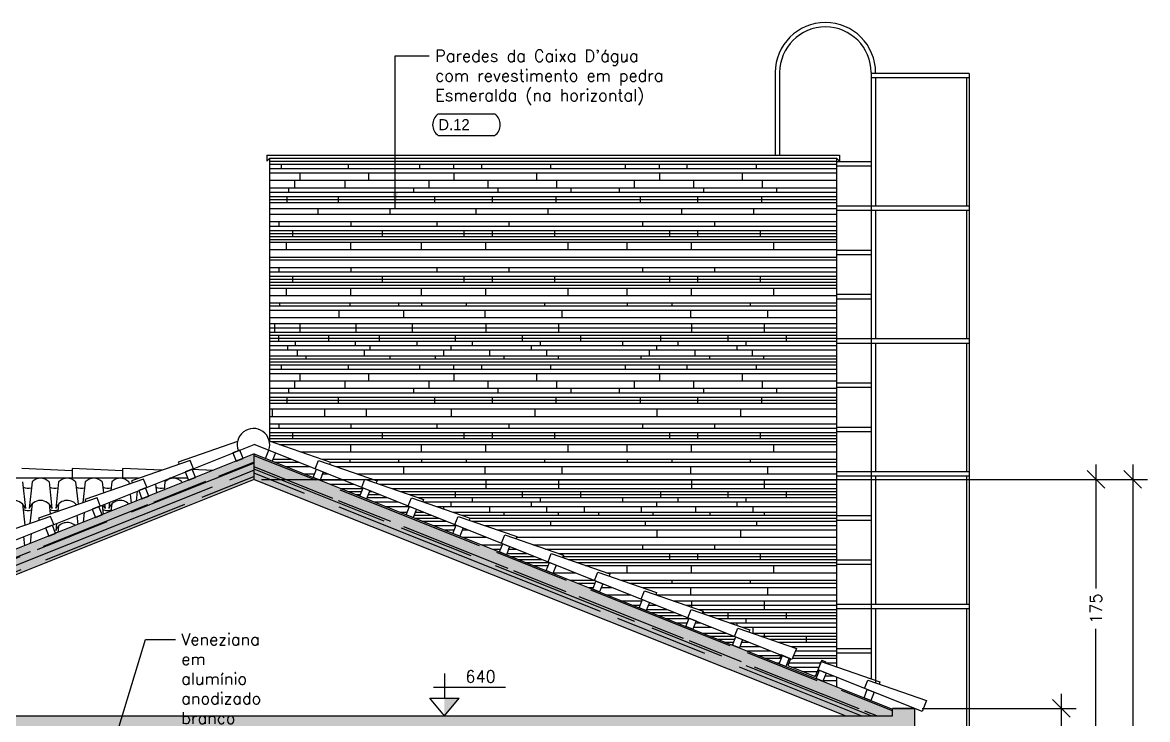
# Model space of a CAD drawing. Header units: millimetres. Extents: x -4228 to 27092, y -6721 to 984.
# Drawn here: x 6313 to 7075, y -5949 to -5477 of the extents above; entities that cross this region are included whole.
import ezdxf

# ---------------------------------------------------------------- set-up
doc = ezdxf.new("R2010")
doc.units = ezdxf.units.MM
doc.header["$LTSCALE"] = 50
doc.layers.get('0').update_dxf_attribs({"lineweight": 0})
for name, color, linetype in [('borda100', 3, 'Continuous'), ('cobertura', 2, 'Continuous'), ('cota', 1, 'Continuous'), ('estruturamatalica', 2, 'Continuous'), ('HACHURA', 2, 'Continuous'), ('hatch', 2, 'Continuous'), ('madeiramento', 2, 'Continuous'), ('PAREDES', 6, 'Continuous'), ('PAREDES3', 2, 'Continuous'), ('pedras', 2, 'Continuous'), ('PENA01', 3, 'Continuous'), ('PENA02', 2, 'Continuous'), ('PENA24', 24, 'Continuous'), ('PENA_01', 3, 'Continuous'), ('QLEADER', 7, 'Continuous'), ('telhas', 3, 'Continuous'), ('textocod_100', 7, 'Continuous')]:
    doc.layers.add(name, color=color, linetype=linetype)
doc.styles.add('CODIGO', font='bgothl.ttf')
doc.styles.add('COTA', font='simplex.shx')
doc.styles.add('ROMANS', font='romans.shx')
doc.dimstyles.new('1_50', dxfattribs={"dimscale": 0, "dimtxt": 8, "dimasz": 12, "dimexe": 10, "dimexo": 5, "dimgap": 4, "dimtad": 0, "dimdec": 0, "dimzin": 1, "dimdsep": 46, "dimtxsty": 'ROMANS', "dimblk": 'OBLIQUE', "dimcen": 10, "dimdle": 10, "dimclrd": 1, "dimclre": 1, "dimclrt": 7, "dimaunit": 1, "dimadec": 0, "dimazin": 0, "dimtm": 1e-09, "dimtfac": 1, "dimtdec": 0, "dimtmove": 2, "dimatfit": 3, "dimldrblk": 'OBLIQUE', "dimfxl": 1, "dimtolj": 1, "dimtzin": 0, "dimarcsym": 0})
doc.dimstyles.new('LEADER_50', dxfattribs={"dimscale": 0, "dimtxt": 8, "dimasz": 10, "dimexe": 10, "dimexo": 5, "dimgap": 4, "dimtad": 0, "dimdec": 0, "dimzin": 1, "dimdsep": 46, "dimtxsty": 'ROMANS', "dimcen": 10, "dimdle": 10, "dimclrd": 9, "dimclre": 9, "dimclrt": 7, "dimaunit": 1, "dimadec": 0, "dimazin": 0, "dimtm": 1e-09, "dimtfac": 1, "dimtdec": 0, "dimtmove": 2, "dimatfit": 3, "dimfxl": 1, "dimtolj": 1, "dimtzin": 0, "dimarcsym": 0})

# ---------------------------------------------------------------- blocks, each defined once
blk = doc.blocks.new('_OBLIQUE')
at = {"color": 0, "linetype": 'ByBlock'}
blk.add_line((-0.5, -0.5), (0.5, 0.5), dxfattribs=at)
blk = doc.blocks.new('*D24')
at = {"layer": 'cota', "color": 1, "linetype": 'Continuous', "lineweight": -2}
for p, q in [((7040.2, -5776.66), (7040.2, -5860.59)), ((6474.94, -5786.66), (7050.2, -5786.66)), ((7040.2, -5971.96), (7040.2, -5888.02)), ((6922.4, -5961.96), (7050.2, -5961.96))]:
    blk.add_line(p, q, dxfattribs=at)
at = {"layer": 'Defpoints', "color": 0, "linetype": 'Continuous', "lineweight": 30}
for p in [(6469.94, -5786.66), (7040.2, -5786.66), (6917.4, -5961.96)]:
    blk.add_point(p, dxfattribs=at)
at = {"layer": 'cota', "color": 1, "linetype": 'Continuous', "lineweight": -2, "xscale": 12, "yscale": 12, "zscale": 12}
for p, rotation in [((7040.2, -5786.66), 90), ((7040.2, -5961.96), 270)]:
    blk.add_blockref('_OBLIQUE', p, dxfattribs=dict(at, rotation=rotation))
at = {"layer": 'cota', "color": 7, "linetype": 'Continuous', "lineweight": 30, "insert": (7040.2, -5874.31), "char_height": 8, "attachment_point": 5, "rotation": 90, "style": 'ROMANS'}
blk.add_mtext('\\A1;175', dxfattribs=at)
blk = doc.blocks.new('*D25')
at = {"layer": 'cota', "color": 1, "linetype": 'Continuous', "lineweight": -2}
for p, q in [((7016.74, -5931.96), (7016.74, -5971.96)), ((6922.44, -5941.96), (7026.74, -5941.96)), ((7005.28, -5961.96), (7026.74, -5961.96))]:
    blk.add_line(p, q, dxfattribs=at)
at = {"layer": 'Defpoints', "color": 0, "linetype": 'Continuous', "lineweight": 30}
for p in [(6917.44, -5941.96), (7000.28, -5961.96), (7016.74, -5961.96)]:
    blk.add_point(p, dxfattribs=at)
at = {"layer": 'cota', "color": 1, "linetype": 'Continuous', "lineweight": -2, "xscale": 12, "yscale": 12, "zscale": 12}
for p, rotation in [((7016.74, -5941.96), 90), ((7016.74, -5961.96), 270)]:
    blk.add_blockref('_OBLIQUE', p, dxfattribs=dict(at, rotation=rotation))
at = {"layer": 'cota', "color": 7, "linetype": 'Continuous', "lineweight": 30, "insert": (7007.9, -5970.92), "char_height": 8, "attachment_point": 5, "rotation": 90, "style": 'ROMANS'}
blk.add_mtext('\\A1;20', dxfattribs=at)
blk = doc.blocks.new('*D26')
at = {"layer": 'cota', "color": 1, "linetype": 'Continuous', "lineweight": -2}
for p, q in [((7065.12, -5776.66), (7065.12, -6172.52)), ((6557.83, -5786.66), (7075.12, -5786.66)), ((7065.12, -6596.96), (7065.12, -6201.09)), ((6963.4, -6586.96), (7075.12, -6586.96))]:
    blk.add_line(p, q, dxfattribs=at)
at = {"layer": 'Defpoints', "color": 0, "linetype": 'Continuous', "lineweight": 30}
for p in [(6552.83, -5786.66), (6958.4, -6586.96), (7065.12, -6586.96)]:
    blk.add_point(p, dxfattribs=at)
at = {"layer": 'cota', "color": 1, "linetype": 'Continuous', "lineweight": -2, "xscale": 12, "yscale": 12, "zscale": 12}
for p, rotation in [((7065.12, -5786.66), 90), ((7065.12, -6586.96), 270)]:
    blk.add_blockref('_OBLIQUE', p, dxfattribs=dict(at, rotation=rotation))
at = {"layer": 'cota', "color": 7, "linetype": 'Continuous', "lineweight": 30, "insert": (7065.12, -6186.81), "char_height": 8, "attachment_point": 5, "rotation": 90, "style": 'ROMANS'}
blk.add_mtext('\\A1;800', dxfattribs=at)

msp = doc.modelspace()

# ---------------------------------------------------------------- hatches: boundary and pattern name
at = {"layer": 'HACHURA', "linetype": 'Continuous', "lineweight": 30}
h = msp.add_hatch(dxfattribs=at)
h.set_pattern_fill('AR-CONC', color=256, scale=0.2, style=0)
h.set_pattern_definition([(50, (5738.18, -492.775), (36.43693, -3.18782), [3.81, -41.91]), (355, (5738.18, -492.775), (-7.04857, 38.21133), [3.048, -33.528]), (100.451, (5741.217, -493.04), (29.3885, 35.02334), [3.238, -35.618]), (46.1842, (5738.18, -482.615), (54.2158, -8.40847), [5.715, -62.865]), (96.6356, (5742.7, -483.316), (47.48085, 49.4851), [4.857, -53.427]), (351.184, (5738.18, -482.615), (47.4809, 49.485), [4.572, -50.292]), (21, (5743.26, -485.155), (30.32298, -20.4531), [3.81, -41.91]), (326, (5743.26, -485.155), (12.3604, 36.8376), [3.048, -33.528]), (71.4514, (5745.787, -486.86), (42.6833, 16.38457), [3.238, -35.618]), (37.5, (5738.18, -492.775), (0.61772, 16.911008), [0, -33.1216, 0, -34.036, 0, -33.655]), (7.5, (5738.18, -492.775), (13.36393, 20.036115), [0, -19.4056, 0, -32.3596, 0, -12.827]), (327.5, (5726.852, -492.775), (27.11812, -1.14575), [0, -12.7, 0, -39.624, 0, -52.578]), (317.5, (5721.772, -492.775), (29.62584, 5.0853), [0, -16.51, 0, -26.3144, 0, -37.338])])
h.paths.add_polyline_path([(6917.44, -5961.96), (6917.44, -5941.96), (6902.44, -5941.96), (6902.44, -5946.96), (6297.44, -5946.96), (6177.44, -5946.96), (6177.44, -5911.96), (6162.44, -5911.96), (6162.44, -5946.96), (6037.44, -5946.96), (6037.44, -5941.96), (6022.44, -5941.96), (6022.44, -5961.96), (6512.44, -5961.96), (6512.44, -5991.96), (6527.44, -5991.96), (6527.44, -5961.96), (6842.44, -5961.96), (6842.44, -5991.96), (6857.44, -5991.96), (6857.44, -5961.96)])
at = {"layer": 'hatch', "linetype": 'Continuous', "lineweight": 30}
h = msp.add_hatch(dxfattribs=at)
h.set_pattern_fill('AR-SAND', color=256, scale=0.3, style=0)
h.set_pattern_definition([(37.5, (2415.487, -6269.661), (-0.48001, 14.682397), [0, -11.5824, 0, -12.954, 0, -12.3825]), (7.5, (2415.487, -6269.661), (13.4857, 21.50475), [0, -6.2484, 0, -10.4394, 0, -4.0005]), (327.5, (2406.115, -6269.661), (23.72977, 0.043116), [0, -3.81, 0, -13.716, 0, -17.907]), (317.5, (2406.115, -6269.661), (22.90669, 6.68788), [0, -1.905, 0, -8.9916, 0, -10.287])])
h.paths.add_polyline_path([(6469.94, -5769.42), (6469.94, -5786.66), (6870.71, -5946.96), (6902.44, -5946.96), (6902.44, -5942.42)])
h.paths.add_polyline_path([(6469.94, -5786.66), (6469.94, -5769.42), (6037.44, -5942.42), (6037.44, -5946.96), (6069.18, -5946.96)])
h = msp.add_hatch(dxfattribs=at)
h.set_pattern_fill('AR-RROOF', color=3, scale=0.5, style=0)
h.set_pattern_definition([(201.8014, (2309.487, -4339.716), (-21.224977, -22.16831), [190.5, -25.4, 63.5, -12.7]), (201.8014, (2296.163, -4351.885), (18.064814, -10.96624), [38.1, -4.191, 76.2, -9.525]), (201.8014, (2307.601, -4352.0975), (-58.156437, -32.427048), [101.6, -17.78, 50.8, -12.7])])
h.paths.add_polyline_path([(6469.94, -5786.66), (6469.94, -5769.42), (6037.44, -5942.42), (6037.44, -5946.96), (6069.18, -5946.96)])
h = msp.add_hatch(dxfattribs=at)
h.set_pattern_fill('AR-RROOF', color=3, scale=0.5, style=0)
h.set_pattern_definition([(158.1986, (8482.595, -5794.278), (-30.6583, -1.415), [190.5, -25.4, 63.5, -12.7]), (158.1986, (8464.554, -5793.9), (5.5185, -20.39956), [38.1, -4.191, 76.2, -9.525]), (158.1986, (8472.69, -5801.942), (-64.476764, 16.626232), [101.6, -17.78, 50.8, -12.7])])
h.paths.add_polyline_path([(6469.94, -5786.66), (6870.71, -5946.96), (6902.44, -5946.96), (6902.44, -5942.42), (6469.94, -5769.42)])

# ---------------------------------------------------------------- linework, layer by layer
at = {"layer": 'borda100', "color": 9, "linetype": 'Continuous', "lineweight": 30}
msp.add_lwpolyline([(6632.81, -5553.6, 0.525115), (6632.81, -5539), (6594.63, -5539, 0.525115), (6594.63, -5553.6)], format="xyb", close=True, dxfattribs=at)
at = {"layer": 'cobertura', "linetype": 'Continuous', "lineweight": 30}
msp.add_arc((6469.38, -5763.19), 11, 340.39218, 201.80141, dxfattribs=at)
at = {"layer": 'estruturamatalica', "color": 4, "linetype": 'Continuous', "lineweight": 30}
for p, q in [((6826.81, -5905.71), (6826.07, -5907.56)), ((6833.31, -5908.31), (6826.81, -5905.71)), ((6833.31, -5908.31), (6831.45, -5912.95)), ((6831.45, -5912.95), (6850.02, -5920.38)), ((6854.48, -5909.24), (6850.02, -5920.38)), ((6854.48, -5909.24), (6857.26, -5910.35))]:
    msp.add_line(p, q, dxfattribs=at)
at = {"layer": 'madeiramento', "linetype": 'Continuous', "lineweight": 30}
for p, q in [((6469.94, -5769.42), (6037.44, -5942.42)), ((6469.94, -5769.42), (6902.44, -5942.42)), ((6469.94, -5786.66), (6069.18, -5946.96)), ((6469.94, -5786.66), (6870.71, -5946.96))]:
    msp.add_line(p, q, dxfattribs=at)
at = {"layer": 'madeiramento', "color": 3, "linetype": 'Continuous', "lineweight": 30}
msp.add_line((6469.94, -5786.66), (6469.94, -5769.42), dxfattribs=at)
at = {"layer": 'madeiramento', "color": 2, "linetype": 'Continuous', "lineweight": 30}
for points in [[(6457.73, -5774.31), (6462.38, -5772.45), (6460.15, -5766.88), (6455.5, -5768.74)], [(6482.15, -5774.31), (6477.51, -5772.45), (6479.74, -5766.88), (6484.38, -5768.74)], [(6425.41, -5787.23), (6430.06, -5785.38), (6427.83, -5779.81), (6423.19, -5781.66)], [(6393.85, -5799.86), (6398.49, -5798), (6396.26, -5792.43), (6391.62, -5794.29)], [(6362.28, -5812.49), (6366.92, -5810.63), (6364.69, -5805.06), (6360.05, -5806.92)], [(6330.71, -5825.12), (6335.35, -5823.26), (6333.12, -5817.69), (6328.48, -5819.55)]]:
    msp.add_lwpolyline(points, close=True, dxfattribs=at)
at = {"layer": 'madeiramento', "color": 2, "linetype": 'Continuous'}
for points in [[(6514.47, -5787.23), (6509.83, -5785.38), (6512.06, -5779.81), (6516.7, -5781.66)], [(6546.04, -5799.86), (6541.4, -5798), (6543.62, -5792.43), (6548.27, -5794.29)], [(6577.61, -5812.49), (6572.96, -5810.63), (6575.19, -5805.06), (6579.83, -5806.92)], [(6609.17, -5825.12), (6604.53, -5823.26), (6606.76, -5817.69), (6611.4, -5819.55)], [(6640.74, -5837.74), (6636.1, -5835.89), (6638.33, -5830.32), (6642.97, -5832.17)], [(6672.31, -5850.37), (6667.67, -5848.51), (6669.9, -5842.94), (6674.54, -5844.8)], [(6703.88, -5863), (6699.24, -5861.14), (6701.46, -5855.57), (6706.11, -5857.43)], [(6735.45, -5875.63), (6730.8, -5873.77), (6733.03, -5868.2), (6737.68, -5870.05)], [(6767.01, -5888.25), (6762.37, -5886.4), (6764.6, -5880.82), (6769.24, -5882.68)], [(6798.58, -5900.88), (6793.94, -5899.02), (6796.17, -5893.45), (6800.81, -5895.31)], [(6830.15, -5913.51), (6825.51, -5911.65), (6827.74, -5906.08), (6832.38, -5907.94)], [(6855.22, -5923.53), (6850.58, -5921.68), (6852.81, -5916.11), (6857.45, -5917.96)], [(6887.72, -5936.53), (6883.07, -5934.68), (6885.3, -5929.11), (6889.95, -5930.96)]]:
    msp.add_lwpolyline(points, close=True, dxfattribs=at)
at = {"layer": 'PAREDES', "linetype": 'Continuous', "lineweight": 30}
for p, q in [((6902.44, -5941.96), (6917.44, -5941.96)), ((6902.44, -5946.96), (6902.44, -5941.96)), ((6917.44, -5941.96), (6902.44, -5941.96)), ((6902.44, -5946.96), (6902.44, -5941.96)), ((6917.44, -5961.96), (6917.44, -5941.96)), ((6297.44, -5946.96), (6902.44, -5946.96))]:
    msp.add_line(p, q, dxfattribs=at)
at = {"layer": 'PAREDES3', "linetype": 'Continuous', "lineweight": 30}
for p, q in [((6480.4, -5760.76), (6480.4, -5568.96)), ((6480.4, -5568.96), (6864.4, -5568.96)), ((6480.4, -5568.96), (6864.4, -5568.96)), ((6864.4, -5568.96), (6864.4, -5913.72))]:
    msp.add_line(p, q, dxfattribs=at)
at = {"layer": 'PAREDES3', "color": 7, "linetype": 'Continuous', "lineweight": 30}
msp.add_line((6864.4, -5920.74), (6864.4, -5927.2), dxfattribs=at)
at = {"layer": 'pedras', "color": 53, "linetype": 'Continuous', "lineweight": 30}
for p, q in [((6480.4, -5568.96), (6864.4, -5568.96)), ((6480.4, -5570.96), (6864.4, -5570.96)), ((6480.4, -5572.96), (6864.4, -5572.96)), ((6480.4, -5575.96), (6864.4, -5575.96)), ((6480.4, -5578.96), (6864.4, -5578.96)), ((6488.33, -5575.96), (6488.33, -5572.96)), ((6501, -5583.96), (6501, -5578.96)), ((6533.82, -5575.96), (6533.82, -5572.96)), ((6547.51, -5583.96), (6547.51, -5578.96)), ((6582.14, -5575.96), (6582.14, -5572.96)), ((6605.15, -5575.96), (6605.15, -5572.96)), ((6605.4, -5583.96), (6605.4, -5578.96)), ((6624.01, -5575.96), (6624.01, -5572.96)), ((6661.49, -5583.96), (6661.49, -5578.96)), ((6670.79, -5575.96), (6670.79, -5572.96)), ((6721.46, -5575.96), (6721.46, -5572.96)), ((6744.46, -5575.96), (6744.46, -5572.96)), ((6744.72, -5583.96), (6744.72, -5578.96)), ((6763.32, -5575.96), (6763.32, -5572.96)), ((6800.8, -5583.96), (6800.8, -5578.96)), ((6810.1, -5575.96), (6810.1, -5572.96)), ((6480.4, -5583.96), (6864.4, -5583.96)), ((6497.38, -5588.96), (6497.38, -5583.96)), ((6531.49, -5588.96), (6531.49, -5583.96)), ((6588.35, -5588.96), (6588.35, -5583.96)), ((6628.41, -5588.96), (6628.41, -5583.96)), ((6674.92, -5588.96), (6674.92, -5583.96)), ((6727.66, -5588.96), (6727.66, -5583.96)), ((6767.72, -5588.96), (6767.72, -5583.96)), ((6814.24, -5588.96), (6814.24, -5583.96)), ((6480.4, -5588.96), (6864.4, -5588.96)), ((6480.4, -5591.96), (6864.4, -5591.96)), ((6493.24, -5591.96), (6493.24, -5588.96)), ((6578.01, -5591.96), (6578.01, -5588.96)), ((6635.12, -5591.96), (6635.12, -5588.96)), ((6684.74, -5591.96), (6684.74, -5588.96)), ((6717.32, -5591.96), (6717.32, -5588.96)), ((6774.44, -5591.96), (6774.44, -5588.96)), ((6824.06, -5591.96), (6824.06, -5588.96)), ((6480.4, -5594.96), (6864.4, -5594.96)), ((6480.4, -5596.96), (6864.4, -5596.96)), ((6480.4, -5598.96), (6864.4, -5598.96)), ((6492.21, -5598.96), (6492.21, -5594.96)), ((6527.1, -5598.96), (6527.1, -5594.96)), ((6592.22, -5598.96), (6592.22, -5594.96)), ((6631.25, -5598.96), (6631.25, -5594.96)), ((6674.41, -5598.96), (6674.41, -5594.96)), ((6731.54, -5598.96), (6731.54, -5594.96)), ((6770.56, -5598.96), (6770.56, -5594.96)), ((6813.72, -5598.96), (6813.72, -5594.96)), ((6480.4, -5602.96), (6864.4, -5602.96)), ((6480.4, -5606.96), (6864.4, -5606.96)), ((6513.26, -5606.96), (6513.26, -5602.96)), ((6562.11, -5606.96), (6562.11, -5602.96)), ((6620.26, -5606.96), (6620.26, -5602.96)), ((6669.1, -5606.96), (6669.1, -5602.96)), ((6759.57, -5606.96), (6759.57, -5602.96)), ((6808.41, -5606.96), (6808.41, -5602.96)), ((6480.4, -5611.96), (6864.4, -5611.96)), ((6480.4, -5614.96), (6864.4, -5614.96)), ((6486.78, -5614.96), (6486.78, -5611.96)), ((6535.63, -5614.96), (6535.63, -5611.96)), ((6593.77, -5614.96), (6593.77, -5611.96)), ((6642.62, -5614.96), (6642.62, -5611.96)), ((6733.09, -5614.96), (6733.09, -5611.96)), ((6781.93, -5614.96), (6781.93, -5611.96)), ((6480.4, -5617.96), (6864.4, -5617.96)), ((6480.4, -5619.96), (6864.4, -5619.96)), ((6480.4, -5621.96), (6864.4, -5621.96)), ((6480.4, -5623.96), (6864.4, -5623.96)), ((6496.09, -5621.96), (6496.09, -5617.96)), ((6556.82, -5621.96), (6556.82, -5617.96)), ((6612.12, -5621.96), (6612.12, -5617.96)), ((6631.25, -5621.96), (6631.25, -5617.96)), ((6673.63, -5621.96), (6673.63, -5617.96)), ((6751.44, -5621.96), (6751.44, -5617.96)), ((6770.56, -5621.96), (6770.56, -5617.96)), ((6812.94, -5621.96), (6812.94, -5617.96)), ((6480.4, -5625.96), (6864.4, -5625.96)), ((6480.4, -5630.96), (6864.4, -5630.96)), ((6491.69, -5630.96), (6491.69, -5625.96)), ((6535.37, -5630.96), (6535.37, -5625.96)), ((6583.18, -5630.96), (6583.18, -5625.96)), ((6626.85, -5630.96), (6626.85, -5625.96)), ((6682.68, -5630.96), (6682.68, -5625.96)), ((6722.49, -5630.96), (6722.49, -5625.96)), ((6766.17, -5630.96), (6766.17, -5625.96)), ((6821.99, -5630.96), (6821.99, -5625.96)), ((6480.4, -5635.96), (6864.4, -5635.96)), ((6480.4, -5637.96), (6864.4, -5637.96)), ((6480.4, -5642.96), (6864.4, -5642.96)), ((6480.4, -5645.96), (6864.4, -5645.96)), ((6486.78, -5645.96), (6486.78, -5642.96)), ((6535.63, -5645.96), (6535.63, -5642.96)), ((6593.77, -5645.96), (6593.77, -5642.96)), ((6642.62, -5645.96), (6642.62, -5642.96)), ((6733.09, -5645.96), (6733.09, -5642.96)), ((6781.93, -5645.96), (6781.93, -5642.96)), ((6480.4, -5648.96), (6864.4, -5648.96)), ((6480.4, -5650.96), (6864.4, -5650.96)), ((6480.4, -5652.96), (6864.4, -5652.96)), ((6480.4, -5654.96), (6864.4, -5654.96)), ((6496.09, -5652.96), (6496.09, -5648.96)), ((6556.82, -5652.96), (6556.82, -5648.96)), ((6612.12, -5652.96), (6612.12, -5648.96)), ((6631.25, -5652.96), (6631.25, -5648.96)), ((6673.63, -5652.96), (6673.63, -5648.96)), ((6751.44, -5652.96), (6751.44, -5648.96)), ((6770.56, -5652.96), (6770.56, -5648.96)), ((6812.94, -5652.96), (6812.94, -5648.96)), ((6480.4, -5656.96), (6864.4, -5656.96)), ((6480.4, -5661.96), (6864.4, -5661.96)), ((6491.69, -5661.96), (6491.69, -5656.96)), ((6535.37, -5661.96), (6535.37, -5656.96)), ((6583.18, -5661.96), (6583.18, -5656.96)), ((6626.85, -5661.96), (6626.85, -5656.96)), ((6682.68, -5661.96), (6682.68, -5656.96)), ((6722.49, -5661.96), (6722.49, -5656.96)), ((6766.17, -5661.96), (6766.17, -5656.96)), ((6821.99, -5661.96), (6821.99, -5656.96)), ((6480.4, -5666.96), (6864.4, -5666.96)), ((6480.4, -5668.96), (6864.4, -5668.96)), ((6487.3, -5668.96), (6487.3, -5666.96)), ((6534.85, -5668.96), (6534.85, -5666.96)), ((6567.93, -5668.96), (6567.93, -5666.96)), ((6583.44, -5668.96), (6583.44, -5666.96)), ((6613.67, -5668.96), (6613.67, -5666.96)), ((6666.91, -5668.96), (6666.91, -5666.96)), ((6722.75, -5668.96), (6722.75, -5666.96)), ((6752.99, -5668.96), (6752.99, -5666.96)), ((6806.22, -5668.96), (6806.22, -5666.96)), ((6480.4, -5671.96), (6864.4, -5671.96)), ((6480.4, -5676.96), (6864.4, -5676.96)), ((6527.36, -5676.96), (6527.36, -5671.96)), ((6571.29, -5676.96), (6571.29, -5671.96)), ((6626.34, -5676.96), (6626.34, -5671.96)), ((6678.54, -5676.96), (6678.54, -5671.96)), ((6765.65, -5676.96), (6765.65, -5671.96)), ((6817.85, -5676.96), (6817.85, -5671.96)), ((6480.4, -5680.96), (6864.4, -5680.96)), ((6480.4, -5683.96), (6864.4, -5683.96)), ((6483.94, -5686.96), (6483.94, -5680.96)), ((6501, -5686.96), (6501, -5680.96)), ((6538.99, -5686.96), (6538.99, -5680.96)), ((6577.23, -5686.96), (6577.23, -5680.96)), ((6627.11, -5686.96), (6627.11, -5680.96)), ((6676.22, -5686.96), (6676.22, -5680.96)), ((6766.42, -5686.96), (6766.42, -5680.96)), ((6815.53, -5686.96), (6815.53, -5680.96)), ((6480.4, -5686.96), (6864.4, -5686.96)), ((6480.4, -5688.96), (6864.4, -5688.96)), ((6480.4, -5690.96), (6864.4, -5690.96)), ((6480.4, -5692.96), (6864.4, -5692.96)), ((6486.52, -5692.96), (6486.52, -5688.96)), ((6497.89, -5695.96), (6497.89, -5692.96)), ((6520.38, -5692.96), (6520.38, -5688.96)), ((6538.47, -5695.96), (6538.47, -5692.96)), ((6554.75, -5692.96), (6554.75, -5688.96)), ((6580.34, -5695.96), (6580.34, -5692.96)), ((6606.18, -5692.96), (6606.18, -5688.96)), ((6617.81, -5695.96), (6617.81, -5692.96)), ((6651.66, -5692.96), (6651.66, -5688.96)), ((6663.81, -5695.96), (6663.81, -5692.96)), ((6691.21, -5692.96), (6691.21, -5688.96)), ((6719.65, -5695.96), (6719.65, -5692.96)), ((6745.49, -5692.96), (6745.49, -5688.96)), ((6757.12, -5695.96), (6757.12, -5692.96)), ((6790.98, -5692.96), (6790.98, -5688.96)), ((6803.12, -5695.96), (6803.12, -5692.96)), ((6830.52, -5692.96), (6830.52, -5688.96)), ((6480.4, -5695.96), (6864.4, -5695.96)), ((6480.4, -5698.96), (6864.4, -5698.96)), ((6492.73, -5698.96), (6492.73, -5695.96)), ((6499.19, -5702.96), (6499.19, -5698.96)), ((6544.67, -5702.96), (6544.67, -5698.96)), ((6548.55, -5698.96), (6548.55, -5695.96)), ((6598.43, -5702.96), (6598.43, -5698.96)), ((6603.34, -5698.96), (6603.34, -5695.96)), ((6629.44, -5702.96), (6629.44, -5698.96)), ((6657.87, -5698.96), (6657.87, -5695.96)), ((6668.2, -5702.96), (6668.2, -5698.96)), ((6737.74, -5702.96), (6737.74, -5698.96)), ((6742.65, -5698.96), (6742.65, -5695.96)), ((6768.75, -5702.96), (6768.75, -5698.96)), ((6797.18, -5698.96), (6797.18, -5695.96)), ((6807.52, -5702.96), (6807.52, -5698.96)), ((6480.4, -5702.96), (6864.4, -5702.96)), ((6480.4, -5704.96), (6864.4, -5704.96)), ((6480.4, -5706.96), (6864.4, -5706.96)), ((6480.4, -5708.96), (6864.4, -5708.96)), ((6488.33, -5711.96), (6488.33, -5708.96)), ((6505.13, -5704.96), (6505.13, -5702.96)), ((6533.82, -5711.96), (6533.82, -5708.96)), ((6561.99, -5704.96), (6561.99, -5702.96)), ((6582.14, -5711.96), (6582.14, -5708.96)), ((6592.74, -5704.96), (6592.74, -5702.96)), ((6605.15, -5711.96), (6605.15, -5708.96)), ((6624.01, -5711.96), (6624.01, -5708.96)), ((6639.26, -5704.96), (6639.26, -5702.96)), ((6670.79, -5711.96), (6670.79, -5708.96)), ((6675.96, -5704.96), (6675.96, -5702.96)), ((6721.46, -5711.96), (6721.46, -5708.96)), ((6732.05, -5704.96), (6732.05, -5702.96)), ((6744.46, -5711.96), (6744.46, -5708.96)), ((6763.32, -5711.96), (6763.32, -5708.96)), ((6778.57, -5704.96), (6778.57, -5702.96)), ((6810.1, -5711.96), (6810.1, -5708.96)), ((6815.27, -5704.96), (6815.27, -5702.96)), ((6480.4, -5711.96), (6864.4, -5711.96)), ((6480.4, -5714.96), (6864.4, -5714.96)), ((6501, -5719.96), (6501, -5714.96)), ((6547.51, -5719.96), (6547.51, -5714.96)), ((6605.4, -5719.96), (6605.4, -5714.96)), ((6661.49, -5719.96), (6661.49, -5714.96)), ((6744.72, -5719.96), (6744.72, -5714.96)), ((6800.8, -5719.96), (6800.8, -5714.96)), ((6480.4, -5719.96), (6864.4, -5719.96)), ((6497.38, -5724.96), (6497.38, -5719.96)), ((6531.49, -5724.96), (6531.49, -5719.96)), ((6588.35, -5724.96), (6588.35, -5719.96)), ((6628.41, -5724.96), (6628.41, -5719.96)), ((6674.92, -5724.96), (6674.92, -5719.96)), ((6727.66, -5724.96), (6727.66, -5719.96)), ((6767.72, -5724.96), (6767.72, -5719.96)), ((6814.24, -5724.96), (6814.24, -5719.96)), ((6480.4, -5724.96), (6864.4, -5724.96)), ((6480.4, -5727.96), (6864.4, -5727.96)), ((6480.4, -5730.96), (6864.4, -5730.96)), ((6492.21, -5734.96), (6492.21, -5730.96)), ((6493.24, -5727.96), (6493.24, -5724.96)), ((6527.1, -5734.96), (6527.1, -5730.96)), ((6578.01, -5727.96), (6578.01, -5724.96)), ((6592.22, -5734.96), (6592.22, -5730.96)), ((6631.25, -5734.96), (6631.25, -5730.96)), ((6635.12, -5727.96), (6635.12, -5724.96)), ((6674.41, -5734.96), (6674.41, -5730.96)), ((6684.74, -5727.96), (6684.74, -5724.96)), ((6717.32, -5727.96), (6717.32, -5724.96)), ((6731.54, -5734.96), (6731.54, -5730.96)), ((6770.56, -5734.96), (6770.56, -5730.96)), ((6774.44, -5727.96), (6774.44, -5724.96)), ((6813.72, -5734.96), (6813.72, -5730.96)), ((6824.06, -5727.96), (6824.06, -5724.96)), ((6480.4, -5732.96), (6864.4, -5732.96)), ((6480.4, -5734.96), (6864.4, -5734.96)), ((6480.4, -5738.96), (6864.4, -5738.96)), ((6482.39, -5743.96), (6482.39, -5738.96)), ((6517.79, -5743.96), (6517.79, -5738.96)), ((6545.96, -5743.96), (6545.96, -5738.96)), ((6603.6, -5743.96), (6603.6, -5738.96)), ((6660.19, -5743.96), (6660.19, -5738.96)), ((6742.91, -5743.96), (6742.91, -5738.96)), ((6799.5, -5743.96), (6799.5, -5738.96)), ((6480.4, -5743.96), (6864.4, -5743.96)), ((6480.4, -5748.96), (6864.4, -5748.96)), ((6480.4, -5751.96), (6864.4, -5751.96)), ((6486.78, -5751.96), (6486.78, -5748.96)), ((6535.63, -5751.96), (6535.63, -5748.96)), ((6593.77, -5751.96), (6593.77, -5748.96)), ((6642.62, -5751.96), (6642.62, -5748.96)), ((6733.09, -5751.96), (6733.09, -5748.96)), ((6781.93, -5751.96), (6781.93, -5748.96)), ((6480.4, -5754.96), (6864.4, -5754.96)), ((6480.4, -5756.96), (6864.4, -5756.96)), ((6480.4, -5758.96), (6864.4, -5758.96)), ((6480.99, -5760.96), (6864.4, -5760.96)), ((6496.09, -5758.96), (6496.09, -5754.96)), ((6556.82, -5758.96), (6556.82, -5754.96)), ((6612.12, -5758.96), (6612.12, -5754.96)), ((6631.25, -5758.96), (6631.25, -5754.96)), ((6673.63, -5758.96), (6673.63, -5754.96)), ((6751.44, -5758.96), (6751.44, -5754.96)), ((6770.56, -5758.96), (6770.56, -5754.96)), ((6812.94, -5758.96), (6812.94, -5754.96)), ((6486.77, -5762.96), (6864.4, -5762.96)), ((6501.23, -5767.96), (6864.4, -5767.96)), ((6535.37, -5767.96), (6535.37, -5762.96)), ((6583.18, -5767.96), (6583.18, -5762.96)), ((6626.85, -5767.96), (6626.85, -5762.96)), ((6682.68, -5767.96), (6682.68, -5762.96)), ((6722.49, -5767.96), (6722.49, -5762.96)), ((6766.17, -5767.96), (6766.17, -5762.96)), ((6821.99, -5767.96), (6821.99, -5762.96)), ((6482.69, -5772.96), (6494.94, -5772.96)), ((6483.79, -5774.96), (6499.94, -5774.96)), ((6515.69, -5772.96), (6864.4, -5772.96)), ((6521.48, -5774.96), (6864.4, -5774.96)), ((6534.85, -5774.96), (6534.85, -5772.96)), ((6567.93, -5774.96), (6567.93, -5772.96)), ((6583.44, -5774.96), (6583.44, -5772.96)), ((6613.67, -5774.96), (6613.67, -5772.96)), ((6666.91, -5774.96), (6666.91, -5772.96)), ((6722.75, -5774.96), (6722.75, -5772.96)), ((6752.99, -5774.96), (6752.99, -5772.96)), ((6806.22, -5774.96), (6806.22, -5772.96)), ((6491.29, -5777.96), (6507.44, -5777.96)), ((6503.79, -5782.96), (6510.79, -5782.96)), ((6516.18, -5782.96), (6519.94, -5782.96)), ((6525.2, -5777.96), (6864.4, -5777.96)), ((6539.66, -5782.96), (6864.4, -5782.96)), ((6571.29, -5782.96), (6571.29, -5777.96)), ((6626.34, -5782.96), (6626.34, -5777.96)), ((6678.54, -5782.96), (6678.54, -5777.96)), ((6765.65, -5782.96), (6765.65, -5777.96)), ((6817.85, -5782.96), (6817.85, -5777.96)), ((6514.58, -5786.96), (6529.94, -5786.96)), ((6521.29, -5789.96), (6537.44, -5789.96)), ((6551.23, -5786.96), (6864.4, -5786.96)), ((6554.96, -5789.96), (6864.4, -5789.96)), ((6627.11, -5792.96), (6627.11, -5786.96)), ((6676.22, -5792.96), (6676.22, -5786.96)), ((6766.42, -5792.96), (6766.42, -5786.96)), ((6815.53, -5792.96), (6815.53, -5786.96)), ((6528.79, -5792.96), (6543.41, -5792.96)), ((6533.79, -5794.96), (6542.61, -5794.96)), ((6538.79, -5796.96), (6541.81, -5796.96)), ((6538.97, -5792.96), (6543.41, -5792.96)), ((6546.4, -5798.96), (6559.94, -5798.96)), ((6547.2, -5796.96), (6554.94, -5796.96)), ((6548, -5794.96), (6549.94, -5794.96)), ((6563.63, -5792.96), (6864.4, -5792.96)), ((6569.42, -5794.96), (6864.4, -5794.96)), ((6575.2, -5796.96), (6864.4, -5796.96)), ((6580.98, -5798.96), (6864.4, -5798.96)), ((6606.18, -5798.96), (6606.18, -5794.96)), ((6617.81, -5801.96), (6617.81, -5798.96)), ((6651.66, -5798.96), (6651.66, -5794.96)), ((6663.81, -5801.96), (6663.81, -5798.96)), ((6691.21, -5798.96), (6691.21, -5794.96)), ((6719.65, -5801.96), (6719.65, -5798.96)), ((6745.49, -5798.96), (6745.49, -5794.96)), ((6757.12, -5801.96), (6757.12, -5798.96)), ((6790.98, -5798.96), (6790.98, -5794.96)), ((6803.12, -5801.96), (6803.12, -5798.96)), ((6830.52, -5798.96), (6830.52, -5794.96)), ((6551.29, -5801.96), (6567.44, -5801.96)), ((6558.79, -5804.96), (6565.41, -5804.96)), ((6558.79, -5804.96), (6574.94, -5804.96)), ((6584.71, -5801.96), (6864.4, -5801.96)), ((6593.39, -5804.96), (6864.4, -5804.96)), ((6598.43, -5806.7), (6598.43, -5804.96)), ((6603.34, -5804.96), (6603.34, -5801.96)), ((6629.44, -5808.96), (6629.44, -5804.96)), ((6657.87, -5804.96), (6657.87, -5801.96)), ((6668.2, -5808.96), (6668.2, -5804.96)), ((6693.6, -5808.96), (6693.6, -5804.96)), ((6732.36, -5808.96), (6732.36, -5804.96)), ((6742.65, -5804.96), (6742.65, -5801.96)), ((6769.09, -5808.96), (6769.09, -5804.96)), ((6797.18, -5804.96), (6797.18, -5801.96)), ((6807.86, -5808.96), (6807.86, -5804.96)), ((6568.79, -5808.96), (6573.63, -5808.96)), ((6578.22, -5810.96), (6589.94, -5810.96)), ((6578.79, -5812.96), (6594.94, -5812.96)), ((6579.02, -5808.96), (6584.94, -5808.96)), ((6583.79, -5814.96), (6599.94, -5814.96)), ((6604.95, -5808.96), (6864.4, -5808.96)), ((6610.74, -5810.96), (6864.4, -5810.96)), ((6616.19, -5812.96), (6864.4, -5812.96)), ((6617.36, -5814.96), (6864.4, -5814.96)), ((6639.26, -5810.96), (6639.26, -5808.96)), ((6670.79, -5817.96), (6670.79, -5814.96)), ((6675.96, -5810.96), (6675.96, -5808.96)), ((6703.42, -5810.96), (6703.42, -5808.96)), ((6734.95, -5817.96), (6734.95, -5814.96)), ((6740.11, -5810.96), (6740.11, -5808.96)), ((6778.91, -5810.96), (6778.91, -5808.96)), ((6810.44, -5817.96), (6810.44, -5814.96)), ((6815.61, -5810.96), (6815.61, -5808.96)), ((6591.29, -5817.96), (6606.65, -5817.96)), ((6598.79, -5820.96), (6605.45, -5820.96)), ((6602.21, -5817.96), (6606.65, -5817.96)), ((6610.84, -5820.96), (6614.94, -5820.96)), ((6626.03, -5817.96), (6864.4, -5817.96)), ((6634.71, -5820.96), (6864.4, -5820.96)), ((6742.91, -5825.96), (6742.91, -5820.96)), ((6799.5, -5825.96), (6799.5, -5820.96)), ((6611.29, -5825.96), (6627.44, -5825.96)), ((6647.61, -5825.96), (6864.4, -5825.96)), ((6623.79, -5830.96), (6638.07, -5830.96)), ((6631.29, -5833.96), (6636.87, -5833.96)), ((6633.63, -5830.96), (6638.07, -5830.96)), ((6641.06, -5836.96), (6654.94, -5836.96)), ((6642.26, -5833.96), (6647.44, -5833.96)), ((6658.68, -5830.96), (6864.4, -5830.96)), ((6667.35, -5833.96), (6864.4, -5833.96)), ((6676.03, -5836.96), (6864.4, -5836.96)), ((6733.09, -5833.96), (6733.09, -5830.96)), ((6751.44, -5840.96), (6751.44, -5836.96)), ((6770.56, -5840.96), (6770.56, -5836.96)), ((6781.93, -5833.96), (6781.93, -5830.96)), ((6812.94, -5840.96), (6812.94, -5836.96)), ((6643.79, -5838.96), (6659.94, -5838.96)), ((6648.79, -5840.96), (6664.94, -5840.96)), ((6653.79, -5842.96), (6669.89, -5842.96)), ((6658.79, -5844.96), (6659.27, -5844.96)), ((6658.79, -5844.96), (6669.09, -5844.96)), ((6665.45, -5842.96), (6669.94, -5842.96)), ((6674.47, -5844.96), (6674.94, -5844.96)), ((6679.03, -5838.96), (6864.4, -5838.96)), ((6682.65, -5840.96), (6864.4, -5840.96)), ((6688.43, -5842.96), (6864.4, -5842.96)), ((6694.22, -5844.96), (6864.4, -5844.96)), ((6722.49, -5849.96), (6722.49, -5844.96)), ((6766.17, -5849.96), (6766.17, -5844.96)), ((6821.99, -5849.96), (6821.99, -5844.96)), ((6672.47, -5849.96), (6687.44, -5849.96)), ((6708.68, -5849.96), (6864.4, -5849.96)), ((6683.79, -5854.96), (6691.89, -5854.96)), ((6683.79, -5854.96), (6699.94, -5854.96)), ((6688.79, -5856.96), (6691.09, -5856.96)), ((6688.79, -5856.96), (6700.91, -5856.96)), ((6696.29, -5859.96), (6699.71, -5859.96)), ((6705.09, -5859.96), (6712.44, -5859.96)), ((6718.19, -5854.96), (6864.4, -5854.96)), ((6723.97, -5856.96), (6864.4, -5856.96)), ((6732.65, -5859.96), (6864.4, -5859.96)), ((6752.99, -5856.96), (6752.99, -5854.96)), ((6765.65, -5864.96), (6765.65, -5859.96)), ((6806.22, -5856.96), (6806.22, -5854.96)), ((6817.85, -5864.96), (6817.85, -5859.96)), ((6708.79, -5864.96), (6724.94, -5864.96)), ((6718.79, -5868.96), (6722.9, -5868.96)), ((6718.79, -5868.96), (6732.73, -5868.96)), ((6742.16, -5864.96), (6864.4, -5864.96)), ((6753.73, -5868.96), (6864.4, -5868.96)), ((6766.42, -5873.35), (6766.42, -5868.96)), ((6815.53, -5874.96), (6815.53, -5868.96)), ((6726.29, -5871.96), (6731.53, -5871.96)), ((6735.71, -5874.96), (6749.94, -5874.96)), ((6736.91, -5871.96), (6742.44, -5871.96)), ((6762.4, -5871.96), (6864.4, -5871.96)), ((6771.08, -5874.96), (6864.4, -5874.96)), ((6738.79, -5876.96), (6755.25, -5876.96)), ((6743.79, -5878.96), (6759.94, -5878.96)), ((6748.79, -5880.96), (6764.55, -5880.96)), ((6756.29, -5883.96), (6763.35, -5883.96)), ((6760.11, -5880.96), (6764.94, -5880.96)), ((6768.73, -5883.96), (6772.44, -5883.96)), ((6773.69, -5876.96), (6864.4, -5876.96)), ((6777.7, -5878.96), (6864.4, -5878.96)), ((6783.48, -5880.96), (6864.4, -5880.96)), ((6790.98, -5880.96), (6790.98, -5876.96)), ((6792.16, -5883.96), (6864.4, -5883.96)), ((6797.18, -5885.7), (6797.18, -5883.96)), ((6803.12, -5883.96), (6803.12, -5880.96)), ((6830.52, -5880.96), (6830.52, -5876.96)), ((6767.53, -5886.96), (6779.94, -5886.96)), ((6773.79, -5890.96), (6789.94, -5890.96)), ((6800.83, -5886.96), (6864.4, -5886.96)), ((6807.45, -5890.96), (6864.4, -5890.96)), ((6807.86, -5890.96), (6807.86, -5886.96)), ((6815.61, -5892.96), (6815.61, -5890.96)), ((6778.79, -5892.96), (6786.54, -5892.96)), ((6778.79, -5892.96), (6794.94, -5892.96)), ((6783.79, -5894.96), (6785.74, -5894.96)), ((6783.79, -5894.96), (6795.57, -5894.96)), ((6788.79, -5896.96), (6794.77, -5896.96)), ((6800.15, -5896.96), (6804.94, -5896.96)), ((6813.23, -5892.96), (6864.4, -5892.96)), ((6819.02, -5894.96), (6864.4, -5894.96)), ((6824.8, -5896.96), (6864.4, -5896.96)), ((6844.12, -5896.96), (6844.12, -5892.96)), ((6798.95, -5899.96), (6812.44, -5899.96)), ((6803.79, -5902.96), (6819.94, -5902.96)), ((6811.29, -5905.96), (6817.96, -5905.96)), ((6811.29, -5905.96), (6827.44, -5905.96)), ((6833.48, -5899.96), (6864.4, -5899.96)), ((6835.32, -5905.96), (6864.4, -5905.96)), ((6836.52, -5902.96), (6864.4, -5902.96)), ((6816.29, -5907.96), (6817.16, -5907.96)), ((6816.29, -5907.96), (6826.98, -5907.96)), ((6823.79, -5910.96), (6825.78, -5910.96)), ((6832.25, -5910.96), (6853.79, -5910.96)), ((6832.37, -5907.96), (6832.44, -5907.96)), ((6833.98, -5913.96), (6852.59, -5913.96)), ((6834.52, -5907.96), (6864.4, -5907.96)), ((6856.41, -5910.96), (6864.4, -5910.96)), ((6841.48, -5916.96), (6851.39, -5916.96)), ((6848.98, -5919.96), (6850.19, -5919.96)), ((6856.65, -5919.96), (6862.44, -5919.96)), ((6855.45, -5922.96), (6864.4, -5922.96))]:
    msp.add_line(p, q, dxfattribs=at)
at = {"layer": 'PENA01', "color": 3, "linetype": 'Continuous', "lineweight": 30}
msp.add_line((6864.4, -5568.96), (6864.4, -5913.55), dxfattribs=at)
at = {"layer": 'PENA01', "lineweight": 30}
for p, q in [((6598.8, -5918.21), (6598.8, -5934.96)), ((6591.36, -5927.45), (6640.08, -5927.45)), ((6588.8, -5934.96), (6608.8, -5934.96)), ((6598.8, -5946.96), (6588.8, -5934.96)), ((6598.8, -5946.96), (6608.8, -5934.96))]:
    msp.add_line(p, q, dxfattribs=at)
msp.add_solid([(6598.8, -5946.96), (6598.8, -5934.96), (6598.8, -5946.96), (6608.8, -5934.96)], dxfattribs=at)
at = {"layer": 'PENA24', "color": 3, "lineweight": 30}
for p, q in [((6312.9, -5788.35), (6314.84, -5806.46)), ((6319.38, -5788.35), (6317.44, -5806.46)), ((6330.9, -5788.35), (6332.84, -5806.46)), ((6337.38, -5788.35), (6335.44, -5806.46)), ((6348.9, -5788.35), (6350.53, -5803.57)), ((6355.38, -5788.35), (6353.88, -5802.41)), ((6366.9, -5788.35), (6367.71, -5795.91)), ((6373.38, -5788.35), (6372.76, -5794.17)), ((6384.9, -5788.35), (6385.07, -5789.91)), ((6403.05, -5789.72), (6403.71, -5795.91)), ((6409.38, -5788.35), (6408.79, -5793.89)), ((6420.9, -5788.35), (6420.97, -5789.01)), ((6385.79, -5796.62), (6386.45, -5802.82)), ((6390.7, -5794.66), (6389.98, -5801.41)), ((6312.9, -5803.35), (6314.45, -5817.76)), ((6319.38, -5803.35), (6317.97, -5816.54)), ((6330.9, -5803.35), (6331.63, -5810.1)), ((6337.38, -5803.35), (6336.85, -5808.3)), ((6348.9, -5803.35), (6348.94, -5803.66)), ((6366.99, -5804.14), (6367.65, -5810.34)), ((6368.53, -5803.53), (6368.84, -5806.46)), ((6371.9, -5802.18), (6371.44, -5806.46)), ((6373.38, -5803.35), (6372.85, -5808.3)), ((6384.9, -5803.35), (6384.91, -5803.43)), ((6349.73, -5811.05), (6350.39, -5817.24)), ((6354.77, -5809.03), (6354.05, -5815.78)), ((6335.97, -5816.55), (6335.44, -5821.46)), ((6337.38, -5818.35), (6336.92, -5822.63)), ((6313.67, -5825.47), (6314.33, -5831.67)), ((6318.84, -5823.4), (6318.12, -5830.15))]:
    msp.add_line(p, q, dxfattribs=at)
for centre, radius, start, end in [((6316.57, -5785.32), 7.44, 243.92338, 288.68863), ((6325.14, -5794.1), 8.14, 44.93278, 135.06722), ((6334.57, -5785.32), 7.44, 243.92338, 288.68863), ((6343.14, -5794.1), 8.14, 44.93278, 135.06722), ((6352.57, -5785.32), 7.44, 243.92338, 288.68863), ((6361.14, -5794.1), 8.14, 44.93278, 135.06722), ((6370.57, -5785.32), 7.44, 243.92338, 288.68863), ((6379.14, -5794.1), 8.14, 44.93278, 135.06722), ((6406.57, -5785.32), 7.44, 243.92338, 288.68863), ((6415.14, -5794.1), 8.14, 44.93278, 135.06722), ((6307.14, -5809.1), 8.14, 18.92464, 161.07536), ((6316.57, -5800.32), 7.44, 243.92338, 288.68863), ((6325.14, -5809.1), 8.14, 18.92464, 161.07536), ((6334.57, -5800.32), 7.44, 243.92338, 288.68863), ((6334.57, -5800.32), 7.44, 243.92338, 288.68863), ((6343.14, -5809.1), 8.14, 39.31661, 161.07536), ((6370.57, -5800.32), 7.44, 243.92338, 267.23225), ((6370.57, -5800.32), 7.44, 243.92338, 288.68863), ((6361.14, -5809.1), 8.14, 18.92464, 39.18973), ((6379.14, -5809.1), 8.14, 44.3212, 161.07536), ((6334.57, -5815.32), 7.44, 274.45952, 288.68863), ((6343.14, -5824.1), 8.14, 48.63756, 161.07536)]:
    msp.add_arc(centre, radius, start, end, dxfattribs=at)
at = {"layer": 'PENA_01', "color": 3, "linetype": 'Continuous', "lineweight": 30}
for p, q in [((6822.9, -5510.96), (6822.9, -5566.96)), ((6825.9, -5510.96), (6825.9, -5566.96)), ((6866.4, -5570.96), (6864.4, -5568.96)), ((6866.4, -5566.96), (6866.4, -5570.96))]:
    msp.add_line(p, q, dxfattribs=at)
at = {"layer": 'PENA_01', "linetype": 'Continuous', "lineweight": 30}
for p, q in [((6887.9, -5510.96), (6887.9, -5921.66)), ((6954.4, -5511.46), (6887.9, -5511.46)), ((6954.4, -5514.46), (6887.9, -5514.46)), ((6890.9, -5510.96), (6890.9, -5511.46)), ((6890.9, -5514.46), (6890.9, -5601.46)), ((6952.4, -5514.46), (6952.4, -5601.46)), ((6954.4, -5511.46), (6954.4, -6324.46)), ((6478.4, -5566.96), (6866.4, -5566.96)), ((6478.4, -5566.96), (6866.4, -5566.96)), ((6478.4, -5566.96), (6478.4, -5570.96)), ((6478.4, -5570.96), (6480.4, -5568.96)), ((6866.4, -5570.96), (6864.4, -5568.96)), ((6866.4, -5570.96), (6864.4, -5568.96)), ((6866.4, -5570.96), (6864.4, -5568.96)), ((6887.9, -5571.46), (6864.4, -5571.46)), ((6866.4, -5566.96), (6866.4, -5570.96)), ((6866.4, -5566.96), (6866.4, -5570.96)), ((6866.4, -5566.96), (6866.4, -5570.96)), ((6887.9, -5574.46), (6864.4, -5574.46)), ((6954.4, -5601.46), (6864.4, -5601.46)), ((6954.4, -5604.46), (6864.4, -5604.46)), ((6890.9, -5604.46), (6890.9, -5691.46)), ((6952.4, -5604.46), (6952.4, -5691.46)), ((6887.9, -5631.46), (6864.4, -5631.46)), ((6887.9, -5634.46), (6864.4, -5634.46)), ((6887.9, -5661.46), (6864.4, -5661.46)), ((6887.9, -5664.46), (6864.4, -5664.46)), ((6954.4, -5691.46), (6864.4, -5691.46)), ((6954.4, -5694.46), (6864.4, -5694.46)), ((6890.9, -5694.46), (6890.9, -5781.46)), ((6952.4, -5694.46), (6952.4, -5781.46)), ((6887.9, -5721.46), (6864.4, -5721.46)), ((6887.9, -5724.46), (6864.4, -5724.46)), ((6887.9, -5751.46), (6864.4, -5751.46)), ((6887.9, -5754.46), (6864.4, -5754.46)), ((6954.4, -5781.46), (6864.4, -5781.46)), ((6954.4, -5784.46), (6864.4, -5784.46)), ((6890.9, -5784.46), (6890.9, -5871.46)), ((6952.4, -5784.46), (6952.4, -5871.46)), ((6887.9, -5811.46), (6864.4, -5811.46)), ((6887.9, -5814.46), (6864.4, -5814.46)), ((6887.9, -5841.46), (6864.4, -5841.46)), ((6887.9, -5844.46), (6864.4, -5844.46)), ((6954.4, -5871.46), (6864.4, -5871.46)), ((6954.4, -5874.46), (6864.4, -5874.46)), ((6890.9, -5874.46), (6890.9, -5924.5)), ((6952.4, -5874.46), (6952.4, -5961.46)), ((6887.9, -5901.46), (6864.4, -5901.46)), ((6887.9, -5904.46), (6864.4, -5904.46))]:
    msp.add_line(p, q, dxfattribs=at)
at = {"layer": 'PENA_01', "color": 3, "linetype": 'Continuous', "lineweight": 30}
for radius in [34, 31]:
    msp.add_arc((6856.9, -5510.96), radius, 0, 180, dxfattribs=at)
at = {"layer": 'telhas', "linetype": 'Continuous'}
for p, q in [((6458.58, -5761.07), (6418.36, -5774.98)), ((6480.08, -5760.65), (6521.53, -5774.98)), ((6105.65, -5908.68), (6469.94, -5762.96)), ((6834.24, -5908.68), (6469.94, -5762.96)), ((6426.53, -5773.86), (6386.79, -5787.61)), ((6418.36, -5774.98), (6418.96, -5776.48)), ((6418.36, -5774.98), (6418.96, -5776.48)), ((6428.76, -5779.44), (6426.53, -5773.86)), ((6511.13, -5779.44), (6513.36, -5773.86)), ((6513.36, -5773.86), (6553.09, -5787.61)), ((6521.53, -5774.98), (6520.92, -5776.48)), ((6521.53, -5774.98), (6520.92, -5776.48)), ((6346.56, -5780.89), (6312.56, -5779.27)), ((6380.56, -5780.89), (6346.56, -5779.27)), ((6346.56, -5779.27), (6346.56, -5785.96)), ((6380.56, -5779.27), (6380.56, -5785.96)), ((6391.55, -5785.96), (5902.44, -5785.96)), ((6394.96, -5786.49), (6355.22, -5800.23)), ((6386.79, -5787.61), (6387.39, -5789.11)), ((6386.79, -5787.61), (6387.39, -5789.11)), ((6397.19, -5792.06), (6394.96, -5786.49)), ((6424.91, -5785.96), (6412.44, -5785.96)), ((6542.7, -5792.06), (6544.92, -5786.49)), ((6544.92, -5786.49), (6584.66, -5800.23)), ((6553.09, -5787.61), (6552.49, -5789.11)), ((6553.09, -5787.61), (6552.49, -5789.11)), ((6363.39, -5799.12), (6323.65, -5812.86)), ((6355.22, -5800.23), (6355.82, -5801.74)), ((6355.22, -5800.23), (6355.82, -5801.74)), ((6365.62, -5804.69), (6363.39, -5799.12)), ((6574.26, -5804.69), (6576.49, -5799.12)), ((6576.49, -5799.12), (6616.23, -5812.86)), ((6584.66, -5800.23), (6584.06, -5801.74)), ((6584.66, -5800.23), (6584.06, -5801.74)), ((6331.82, -5811.75), (6292.09, -5825.49)), ((6323.65, -5812.86), (6324.25, -5814.36)), ((6323.65, -5812.86), (6324.25, -5814.36)), ((6334.05, -5817.32), (6331.82, -5811.75)), ((6605.83, -5817.32), (6608.06, -5811.75)), ((6608.06, -5811.75), (6647.8, -5825.49)), ((6616.23, -5812.86), (6615.63, -5814.36)), ((6616.23, -5812.86), (6615.63, -5814.36)), ((6637.4, -5829.94), (6639.63, -5824.37)), ((6639.63, -5824.37), (6679.37, -5838.11)), ((6647.8, -5825.49), (6647.2, -5826.99)), ((6668.97, -5842.57), (6671.2, -5837)), ((6671.2, -5837), (6710.94, -5850.74)), ((6679.37, -5838.11), (6678.77, -5839.62)), ((6700.54, -5855.2), (6702.76, -5849.63)), ((6702.76, -5849.63), (6742.5, -5863.37)), ((6710.94, -5850.74), (6710.33, -5852.25)), ((6732.1, -5867.83), (6734.33, -5862.26)), ((6734.33, -5862.26), (6774.07, -5876)), ((6742.5, -5863.37), (6741.9, -5864.87)), ((6763.67, -5880.45), (6765.9, -5874.88)), ((6765.9, -5874.88), (6805.64, -5888.62)), ((6774.07, -5876), (6773.47, -5877.5)), ((6795.24, -5893.08), (6797.47, -5887.51)), ((6797.47, -5887.51), (6837.21, -5901.25)), ((6805.64, -5888.62), (6805.04, -5890.13)), ((6837.21, -5901.25), (6834.24, -5908.68)), ((6851.88, -5915.74), (6854.11, -5910.16)), ((6854.11, -5910.16), (6893.84, -5923.91)), ((6922.44, -5943.96), (6851.88, -5915.74)), ((6883.45, -5928.36), (6885.67, -5922.79)), ((6885.67, -5922.79), (6925.41, -5936.53)), ((6893.84, -5923.91), (6893.24, -5925.41)), ((6925.41, -5936.53), (6922.44, -5943.96))]:
    msp.add_line(p, q, dxfattribs=at)
at = {"layer": 'telhas', "linetype": 'Continuous', "lineweight": 30}
for p, q in [((6407.22, -5780.54), (6380.56, -5779.27)), ((6442.05, -5780.58), (6427.61, -5779.89)), ((6442.05, -5780.58), (6437.88, -5780.38))]:
    msp.add_line(p, q, dxfattribs=at)

# ---------------------------------------------------------------- texts
at = {"layer": 'HACHURA', "color": 7, "linetype": 'Continuous', "lineweight": 30, "insert": (6420.49, -5891.12), "char_height": 8, "width": 0.32, "attachment_point": 1, "style": 'ROMANS'}
msp.add_mtext('Veneziana em alumínio anodizado \\Pbranco (sobre armário)', dxfattribs=at)
at = {"layer": 'PENA02', "lineweight": 30, "style": 'COTA'}
msp.add_text('640', height=8, dxfattribs=at).set_placement((6612.97, -5924.33))
at = {"layer": 'QLEADER', "color": 7, "linetype": 'Continuous', "lineweight": 30, "insert": (6592.51, -5495.57), "char_height": 8, "attachment_point": 1, "style": 'ROMANS'}
msp.add_mtext("Paredes da Caixa D'água\\Pcom revestimento em pedra\\PEsmeralda (na horizontal)", dxfattribs=at)
at = {"layer": 'textocod_100', "lineweight": 30, "style": 'CODIGO'}
msp.add_text('D.12', height=7.5, dxfattribs=at).set_placement((6594.68, -5549.97))

# ---------------------------------------------------------------- dimensions: what is measured, and where the dimension line sits
at = {"layer": 'cota', "linetype": 'Continuous', "lineweight": 30}
for base, p1, p2, picture, middle in [((7040.2, -5786.66), (6917.4, -5961.96), (6469.94, -5786.66), '*D24', (7040.2, -5874.31)), ((7065.12, -6586.96), (6552.83, -5786.66), (6958.4, -6586.96), '*D26', (7065.12, -6186.81))]:
    dim = msp.add_linear_dim(base=base, p1=p1, p2=p2, angle=90, dimstyle='1_50', override={"dimscale": 1}, dxfattribs=at)
    dim.commit()
    dim.dimension.update_dxf_attribs({"geometry": picture, "text_midpoint": middle})
dim = msp.add_linear_dim(base=(7016.74, -5961.96), p1=(6917.44, -5941.96), p2=(7000.28, -5961.96), angle=90, dimstyle='1_50', override={"dimscale": 1}, dxfattribs=at)
dim.commit()
dim.dimension.update_dxf_attribs({"geometry": '*D25', "text_midpoint": (7007.9, -5970.92), "dimtype": 160})

# ---------------------------------------------------------------- leaders
at = {"layer": 'HACHURA', "color": 3, "linetype": 'Continuous', "lineweight": 30, "annotation_type": 0, "has_hookline": 1, "hookline_direction": 0, "text_width": 210.67}
msp.add_leader([(6372.44, -5973.28), (6396.3, -5895.12), (6416.49, -5895.12)], dimstyle='LEADER_50', override={"dimscale": 1}, dxfattribs=at)
at = {"layer": 'QLEADER', "linetype": 'Continuous', "lineweight": 30, "annotation_type": 0, "has_hookline": 1, "hookline_direction": 0, "text_width": 174.86}
msp.add_leader([(6565.48, -5602.61), (6565.48, -5499.57), (6588.51, -5499.57)], dimstyle='LEADER_50', override={"dimscale": 1}, dxfattribs=at)

doc.saveas('drawing.dxf')
